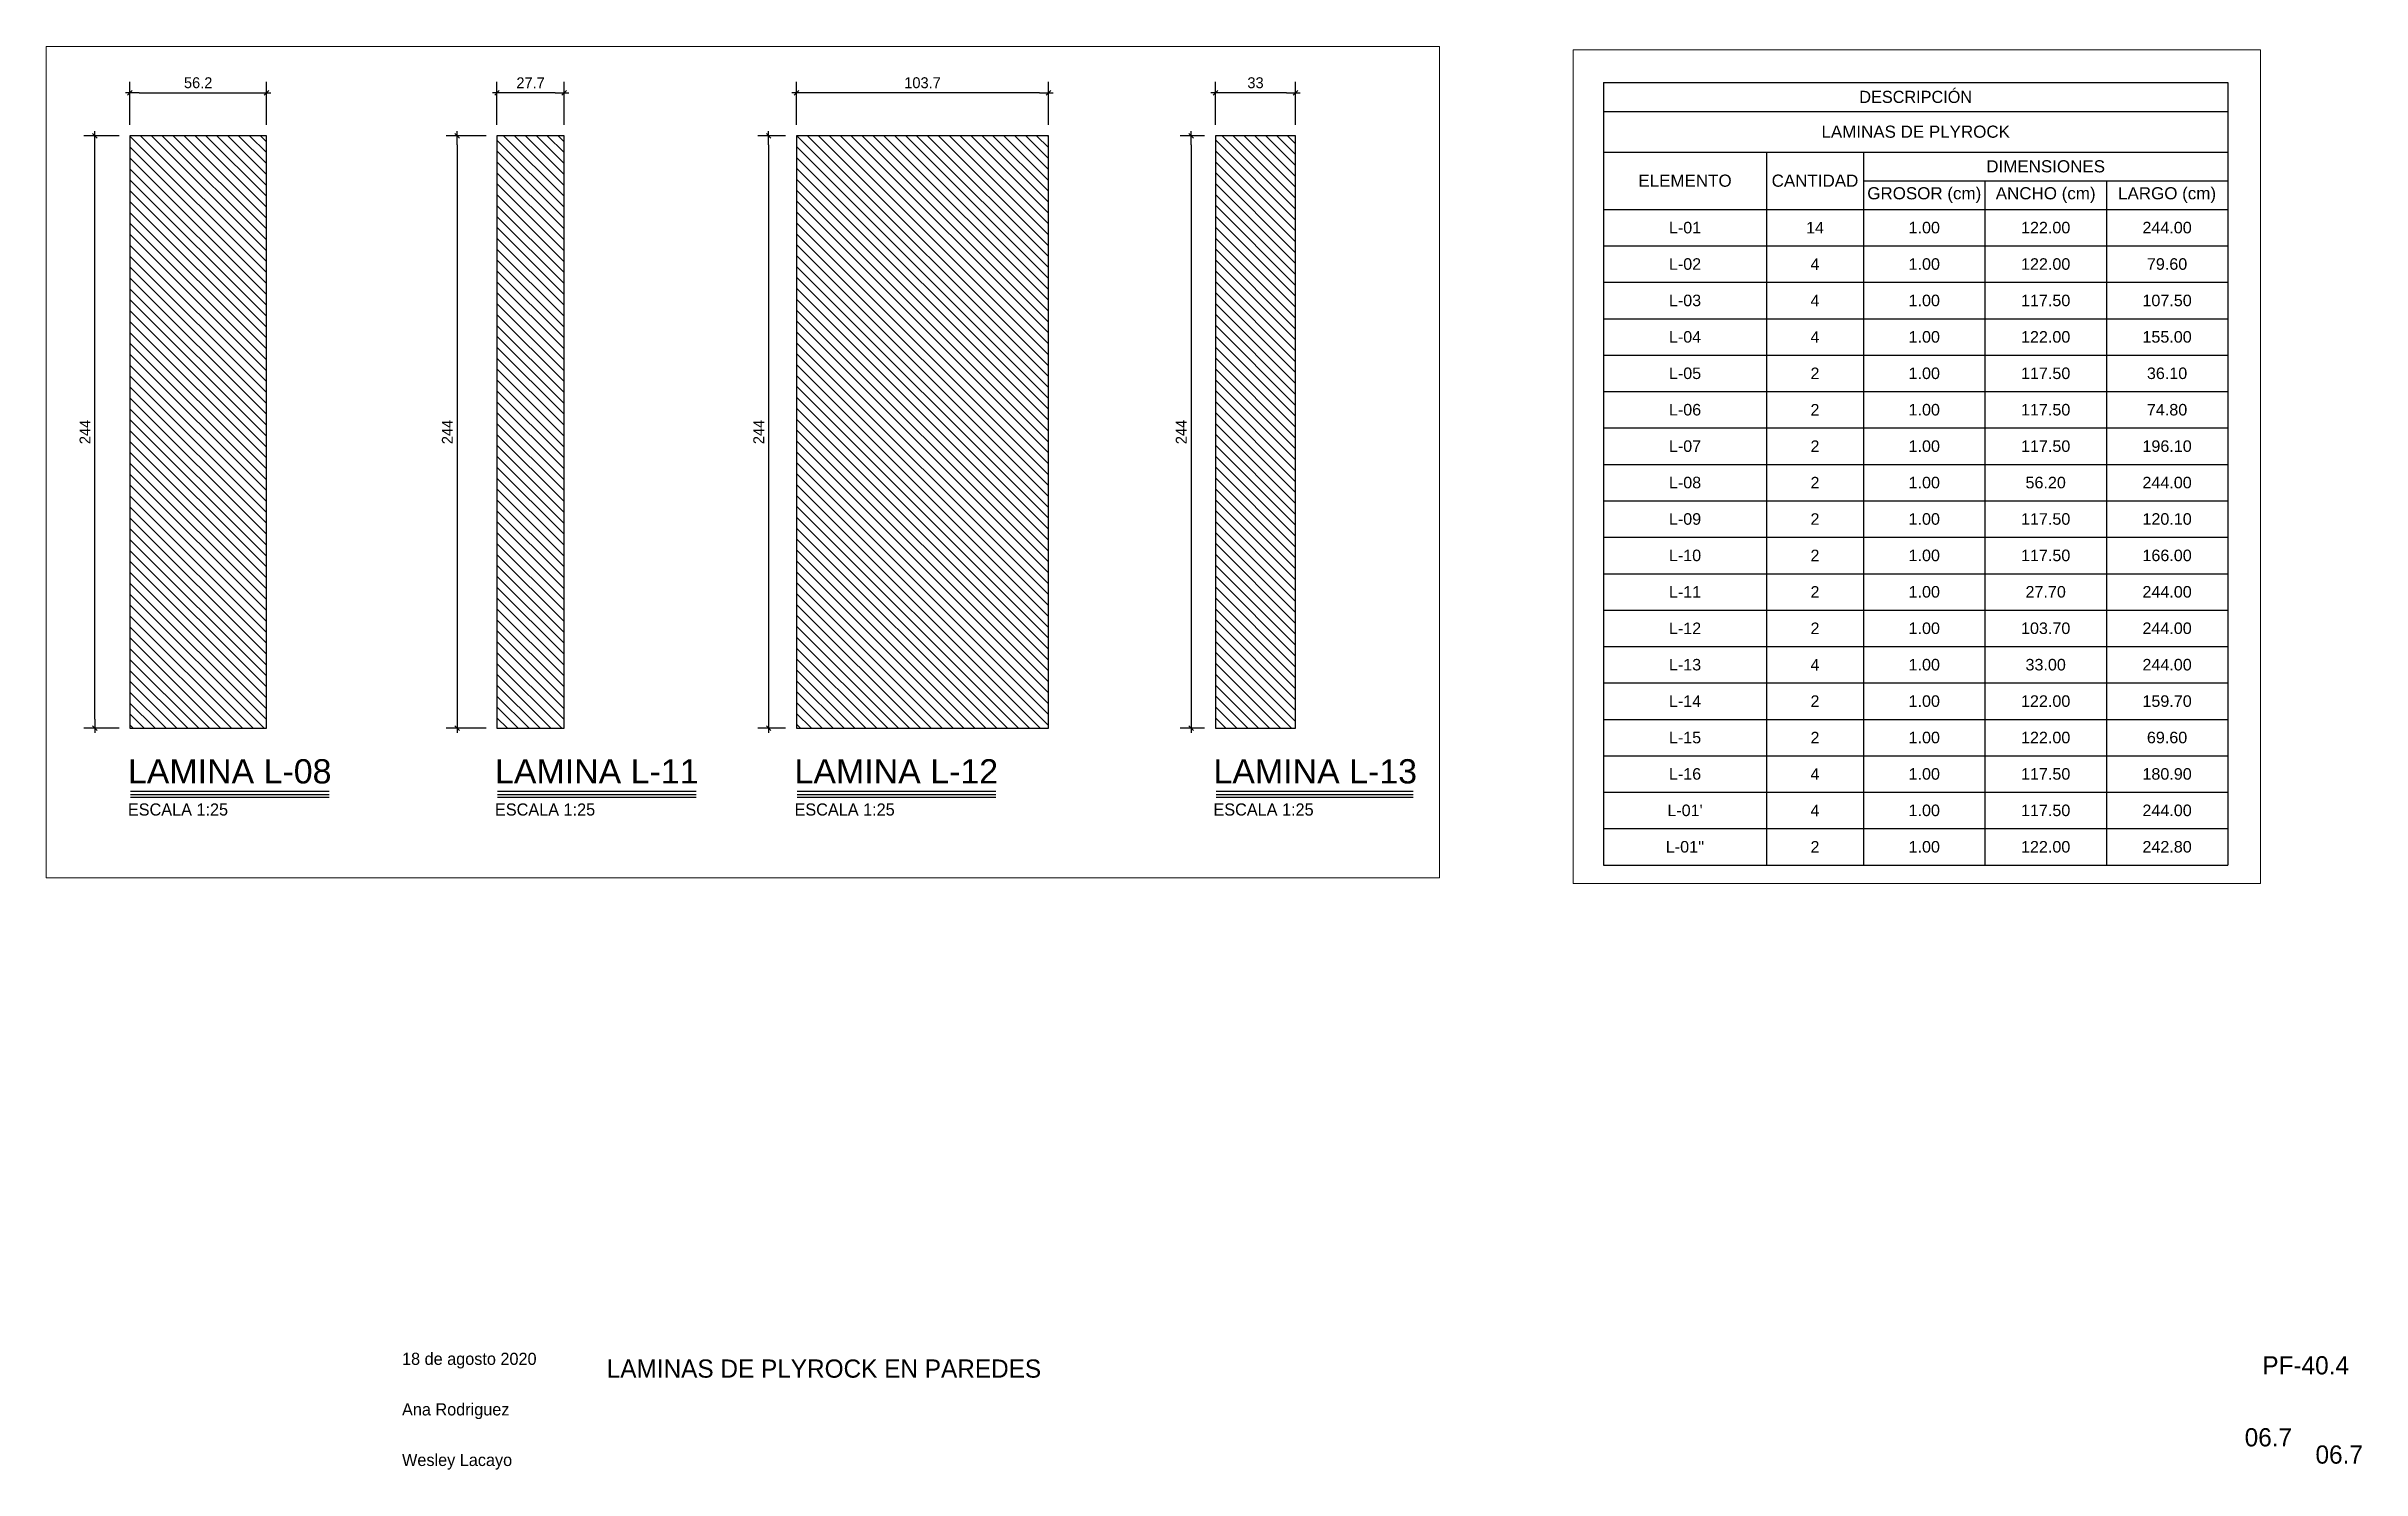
# Paper-space layout 'PT-06.7' of a CAD drawing. Header units: millimetres. Extents: x 92 to 130.2, y 309.4 to 332.8.
# The model-space entities are those that its viewports show. They can reach past a viewport. Long polylines and large blocks are cut down to what shows.
import ezdxf
from ezdxf.enums import TextEntityAlignment as Align

# ---------------------------------------------------------------- set-up
doc = ezdxf.new("R2010")
doc.units = ezdxf.units.MM
doc.set_wipeout_variables(frame=1)
for name, color, linetype in [('0 @ 0.25', 7, 'Continuous'), ('cotas', 1, 'Continuous'), ('TEXTO', 2, 'Continuous'), ('TEXTOS TITULOS @ 0.25', 3, 'Continuous')]:
    doc.layers.add(name, color=color, linetype=linetype)
doc.styles.add('century gothic', font='GOTHIC.TTF')
doc.styles.add('NOTAS', font='GOTHIC.TTF')
doc.styles.add('SMCtitulos', font='sanss___.ttf')
doc.styles.get("Standard").update_dxf_attribs({"font": 'arial.ttf'})
doc.dimstyles.new('ANOTATIVE CM SMCONSTRUCCIONES', dxfattribs={"dimscale": 0, "dimtxt": 0.18, "dimasz": 0.15, "dimexe": 0.18, "dimexo": 0.18, "dimgap": 0.07, "dimtad": 1, "dimdec": 1, "dimlfac": 100, "dimdsep": 46, "dimtxsty": 'century gothic', "dimblk1": 'FLECHA1', "dimblk2": 'FLECHA1', "dimsah": 1, "dimcen": 0.18, "dimdle": 0.075, "dimclrd": 1, "dimclre": 1, "dimclrt": 2, "dimaunit": 1, "dimadec": 0, "dimazin": 2, "dimtfac": 0.75, "dimtdec": 1, "dimtix": 1, "dimtmove": 2, "dimatfit": 3, "dimfxl": 0.09, "dimtvp": 1.5, "dimtfill": 1, "dimtolj": 1, "dimtzin": 0, "dimarcsym": 0})

# ---------------------------------------------------------------- blocks, each defined once
blk = doc.blocks.new('*T181')
at = {"layer": 'cotas', "color": 0, "linetype": 'ByBlock', "lineweight": -2, "transparency": 16777216}
for p, q in [((0, 0), (5.1409, 0)), ((0, 0), (0, -6.4461)), ((5.1409, 0), (5.1409, -6.4461)), ((0, -0.2392), (5.1409, -0.2392)), ((0, -0.5731), (5.1409, -0.5731)), ((1.3409, -0.5731), (1.3409, -6.4461)), ((2.1409, -0.5731), (2.1409, -6.4461)), ((2.1409, -0.8096), (5.1409, -0.8096)), ((3.1409, -0.8096), (3.1409, -6.4461)), ((4.1409, -0.8096), (4.1409, -6.4461)), ((0, -1.0461), (5.1409, -1.0461)), ((0, -1.3461), (5.1409, -1.3461)), ((0, -1.6461), (5.1409, -1.6461)), ((0, -1.9461), (5.1409, -1.9461)), ((0, -2.2461), (5.1409, -2.2461)), ((0, -2.5461), (5.1409, -2.5461)), ((0, -2.8461), (5.1409, -2.8461)), ((0, -3.1461), (5.1409, -3.1461)), ((0, -3.4461), (5.1409, -3.4461)), ((0, -3.7461), (5.1409, -3.7461)), ((0, -4.0461), (5.1409, -4.0461)), ((0, -4.3461), (5.1409, -4.3461)), ((0, -4.6461), (5.1409, -4.6461)), ((0, -4.9461), (5.1409, -4.9461)), ((0, -5.2461), (5.1409, -5.2461)), ((0, -5.5461), (5.1409, -5.5461)), ((0, -5.8461), (5.1409, -5.8461)), ((0, -6.1461), (5.1409, -6.1461)), ((0, -6.4461), (5.1409, -6.4461))]:
    blk.add_line(p, q, dxfattribs=at)
at = {"layer": 'cotas', "color": 0, "transparency": 16777216, "insert": (2.5704, -0.1196), "char_height": 0.1, "width": 5.077526, "attachment_point": 5, "style": 'century gothic'}
blk.add_mtext('DESCRIPCIÓN', dxfattribs=at)
at = {"layer": 'cotas', "color": 0, "transparency": 16777216, "attachment_point": 5}
for s, insert, char_height, width in [('LAMINAS DE PLYROCK', (2.5704, -0.4061), 0.1, 5.077526), ('DIMENSIONES', (3.6409, -0.6913), 0.1, 2.936652), ('ELEMENTO', (0.6704, -0.8096), 0.1, 1.277526), ('CANTIDAD', (1.7409, -0.8096), 0.1, 0.736652), ('GROSOR (cm)', (2.6409, -0.9278), 0.1, 0.936652), ('ANCHO (cm)', (3.6409, -0.9278), 0.1, 0.936652), ('LARGO (cm)', (4.6409, -0.9278), 0.1, 0.936652), ('L-01', (0.6704, -1.1961), 0.09502, 1.277526), ('14', (1.7409, -1.1961), 0.09502, 0.736652), ('1.00', (2.6409, -1.1961), 0.09502, 0.936652), ('122.00', (3.6409, -1.1961), 0.09502, 0.936652), ('244.00', (4.6409, -1.1961), 0.09502, 0.936652), ('L-02', (0.6704, -1.4961), 0.09502, 1.277526), ('4', (1.7409, -1.4961), 0.095, 0.736652), ('1.00', (2.6409, -1.4961), 0.09502, 0.936652), ('122.00', (3.6409, -1.4961), 0.09502, 0.936652), ('79.60', (4.6409, -1.4961), 0.09502, 0.936652), ('L-03', (0.6704, -1.7961), 0.09502, 1.277526), ('4', (1.7409, -1.7961), 0.095, 0.736652), ('1.00', (2.6409, -1.7961), 0.09502, 0.936652), ('117.50', (3.6409, -1.7961), 0.09502, 0.936652), ('107.50', (4.6409, -1.7961), 0.09502, 0.936652), ('L-04', (0.6704, -2.0961), 0.09502, 1.277526), ('4', (1.7409, -2.0961), 0.095, 0.736652), ('1.00', (2.6409, -2.0961), 0.09502, 0.936652), ('122.00', (3.6409, -2.0961), 0.09502, 0.936652), ('155.00', (4.6409, -2.0961), 0.09502, 0.936652), ('L-05', (0.6704, -2.3961), 0.09502, 1.277526), ('2', (1.7409, -2.3961), 0.095, 0.736652), ('1.00', (2.6409, -2.3961), 0.09502, 0.936652), ('117.50', (3.6409, -2.3961), 0.09502, 0.936652), ('36.10', (4.6409, -2.3961), 0.09502, 0.936652), ('L-06', (0.6704, -2.6961), 0.09502, 1.277526), ('2', (1.7409, -2.6961), 0.095, 0.736652), ('1.00', (2.6409, -2.6961), 0.09502, 0.936652), ('117.50', (3.6409, -2.6961), 0.09502, 0.936652), ('74.80', (4.6409, -2.6961), 0.09502, 0.936652), ('L-07', (0.6704, -2.9961), 0.09502, 1.277526), ('2', (1.7409, -2.9961), 0.095, 0.736652), ('1.00', (2.6409, -2.9961), 0.09502, 0.936652), ('117.50', (3.6409, -2.9961), 0.09502, 0.936652), ('196.10', (4.6409, -2.9961), 0.09502, 0.936652), ('L-08', (0.6704, -3.2961), 0.09502, 1.277526), ('2', (1.7409, -3.2961), 0.095, 0.736652), ('1.00', (2.6409, -3.2961), 0.09502, 0.936652), ('56.20', (3.6409, -3.2961), 0.09502, 0.936652), ('244.00', (4.6409, -3.2961), 0.09502, 0.936652), ('L-09', (0.6704, -3.5961), 0.09502, 1.277526), ('2', (1.7409, -3.5961), 0.095, 0.736652), ('1.00', (2.6409, -3.5961), 0.09502, 0.936652), ('117.50', (3.6409, -3.5961), 0.09502, 0.936652), ('120.10', (4.6409, -3.5961), 0.09502, 0.936652), ('L-10', (0.6704, -3.8961), 0.09502, 1.277526), ('2', (1.7409, -3.8961), 0.095, 0.736652), ('1.00', (2.6409, -3.8961), 0.09502, 0.936652), ('117.50', (3.6409, -3.8961), 0.09502, 0.936652), ('166.00', (4.6409, -3.8961), 0.09502, 0.936652), ('L-11', (0.6704, -4.1961), 0.09502, 1.277526), ('2', (1.7409, -4.1961), 0.095, 0.736652), ('1.00', (2.6409, -4.1961), 0.09502, 0.936652), ('27.70', (3.6409, -4.1961), 0.09502, 0.936652), ('244.00', (4.6409, -4.1961), 0.09502, 0.936652), ('L-12', (0.6704, -4.4961), 0.09502, 1.277526), ('2', (1.7409, -4.4961), 0.095, 0.736652), ('1.00', (2.6409, -4.4961), 0.09502, 0.936652), ('103.70', (3.6409, -4.4961), 0.09502, 0.936652), ('244.00', (4.6409, -4.4961), 0.09502, 0.936652), ('L-13', (0.6704, -4.7961), 0.09502, 1.277526), ('4', (1.7409, -4.7961), 0.095, 0.736652), ('1.00', (2.6409, -4.7961), 0.09502, 0.936652), ('33.00', (3.6409, -4.7961), 0.09502, 0.936652), ('244.00', (4.6409, -4.7961), 0.09502, 0.936652), ('L-14', (0.6704, -5.0961), 0.09502, 1.277526), ('2', (1.7409, -5.0961), 0.095, 0.736652), ('1.00', (2.6409, -5.0961), 0.09502, 0.936652), ('122.00', (3.6409, -5.0961), 0.09502, 0.936652), ('159.70', (4.6409, -5.0961), 0.09502, 0.936652), ('L-15', (0.6704, -5.3961), 0.09502, 1.277526), ('2', (1.7409, -5.3961), 0.095, 0.736652), ('1.00', (2.6409, -5.3961), 0.09502, 0.936652), ('122.00', (3.6409, -5.3961), 0.09502, 0.936652), ('69.60', (4.6409, -5.3961), 0.09502, 0.936652), ('L-16', (0.6704, -5.6961), 0.09502, 1.277526), ('4', (1.7409, -5.6961), 0.095, 0.736652), ('1.00', (2.6409, -5.6961), 0.09502, 0.936652), ('117.50', (3.6409, -5.6961), 0.09502, 0.936652), ('180.90', (4.6409, -5.6961), 0.09502, 0.936652), ("L-01'", (0.6704, -5.9961), 0.09502, 1.277526), ('4', (1.7409, -5.9961), 0.095, 0.736652), ('1.00', (2.6409, -5.9961), 0.09502, 0.936652), ('117.50', (3.6409, -5.9961), 0.09502, 0.936652), ('244.00', (4.6409, -5.9961), 0.09502, 0.936652), ("L-01''", (0.6704, -6.2961), 0.09502, 1.277526), ('2', (1.7409, -6.2961), 0.095, 0.736652), ('1.00', (2.6409, -6.2961), 0.09502, 0.936652), ('122.00', (3.6409, -6.2961), 0.09502, 0.936652), ('242.80', (4.6409, -6.2961), 0.09502, 0.936652)]:
    blk.add_mtext(s, dxfattribs=dict(at, insert=insert, char_height=char_height, width=width))
blk = doc.blocks.new('H')
at = {"color": 3}
blk.add_wipeout([(19562.0164, 4510.9422), (19560.9789, 4510.9422), (19560.9789, 4508.5022), (19562.0164, 4508.5022)], dxfattribs=at)
h = blk.add_hatch()
h.set_pattern_fill('ANSI31', color=250, scale=0.01, angle=-90)
h.set_pattern_definition([(315, (15040.24798, 23981.420912), (0.022450640303, 0.022450640303), [])])
h.paths.add_polyline_path([(19560.9789, 4510.9422), (19560.9789, 4508.5022), (19562.0164, 4508.5022), (19562.0164, 4510.9422)])
blk.add_lwpolyline([(19562.0164, 4510.9422), (19560.9789, 4510.9422), (19560.9789, 4508.5022), (19562.0164, 4508.5022)], close=True, dxfattribs=at)
blk = doc.blocks.new('MKJ')
at = {"color": 3}
blk.add_wipeout([(19579.2092, 4511.3577), (19578.6472, 4511.3577), (19578.6472, 4508.9177), (19579.2092, 4508.9177)], dxfattribs=at)
h = blk.add_hatch()
h.set_pattern_fill('ANSI31', color=250, scale=0.01, angle=-90)
h.set_pattern_definition([(315, (15058.09874, 23981.83647), (0.022450640303, 0.022450640303), [])])
h.paths.add_polyline_path([(19578.6472, 4511.3577), (19578.6472, 4508.9177), (19579.2092, 4508.9177), (19579.2092, 4511.3577)])
blk.add_lwpolyline([(19579.2092, 4511.3577), (19578.6472, 4511.3577), (19578.6472, 4508.9177), (19579.2092, 4508.9177)], close=True, dxfattribs=at)
blk = doc.blocks.new('E')
at = {"color": 3}
blk.add_wipeout([(19562.1064, 4520.4663), (19561.8299, 4520.4663), (19561.8299, 4518.0263), (19562.1064, 4518.0263)], dxfattribs=at)
h = blk.add_hatch()
h.set_pattern_fill('ANSI31', color=250, scale=0.01, angle=-90)
h.set_pattern_definition([(315, (15040.33798, 23990.945055), (0.022450640303, 0.022450640303), [])])
h.paths.add_polyline_path([(19561.8299, 4520.4663), (19561.8299, 4518.0263), (19562.1064, 4518.0263), (19562.1064, 4520.4663)])
blk.add_lwpolyline([(19562.1064, 4520.4663), (19561.8299, 4520.4663), (19561.8299, 4518.0263), (19562.1064, 4518.0263)], close=True, dxfattribs=at)
blk = doc.blocks.new('Y')
at = {"color": 3}
blk.add_wipeout([(19582.9074, 4520.5933), (19582.5774, 4520.5933), (19582.5774, 4518.1533), (19582.9074, 4518.1533)], dxfattribs=at)
h = blk.add_hatch()
h.set_pattern_fill('ANSI31', color=250, scale=0.01, angle=-90)
h.set_pattern_definition([(315, (15062.028914, 23991.072072), (0.022450640303, 0.022450640303), [])])
h.paths.add_polyline_path([(19582.5774, 4520.5933), (19582.5774, 4518.1533), (19582.9074, 4518.1533), (19582.9074, 4520.5933)])
blk.add_lwpolyline([(19582.9074, 4520.5933), (19582.5774, 4520.5933), (19582.5774, 4518.1533), (19582.9074, 4518.1533)], close=True, dxfattribs=at)
blk = doc.blocks.new('*U519')
at = {"color": 2}
blk.add_line((0, 0.052), (3.27, 0.052), dxfattribs=at)
at = {"color": 250}
blk.add_line((0, 0), (3.27, 0), dxfattribs=at)
at = {"color": 7}
blk.add_line((0, -0.047), (3.27, -0.047), dxfattribs=at)
at = {"color": 0, "linetype": 'ByBlock', "lineweight": -2, "style": 'NOTAS'}
for tag, p in [('1TITLE', (0.027, 1.014)), ('2TITLE', (-0.043, 0.181))]:
    blk.add_attdef(tag, p, '', height=0.3, dxfattribs=at)
blk.add_attdef('SCALE', text='', height=0.18, dxfattribs=at).set_placement((-0.043, -0.148), align=Align.TOP_LEFT)
blk = doc.blocks.new('*U518')
at = {"color": 2}
blk.add_line((0, 0.052), (3.27, 0.052), dxfattribs=at)
at = {"color": 250}
blk.add_line((0, 0), (3.27, 0), dxfattribs=at)
at = {"color": 7}
blk.add_line((0, -0.047), (3.27, -0.047), dxfattribs=at)
at = {"color": 0, "linetype": 'ByBlock', "lineweight": -2, "style": 'NOTAS'}
for tag, p in [('1TITLE', (0.027, 1.014)), ('2TITLE', (-0.043, 0.181))]:
    blk.add_attdef(tag, p, '', height=0.3, dxfattribs=at)
blk.add_attdef('SCALE', text='', height=0.18, dxfattribs=at).set_placement((-0.043, -0.148), align=Align.TOP_LEFT)
blk = doc.blocks.new('*U517')
at = {"color": 2}
blk.add_line((0, 0.052), (3.275, 0.052), dxfattribs=at)
at = {"color": 250}
blk.add_line((0, 0), (3.275, 0), dxfattribs=at)
at = {"color": 7}
blk.add_line((0, -0.047), (3.275, -0.047), dxfattribs=at)
at = {"color": 0, "linetype": 'ByBlock', "lineweight": -2, "style": 'NOTAS'}
for tag, p in [('1TITLE', (0.027, 1.014)), ('2TITLE', (-0.043, 0.181))]:
    blk.add_attdef(tag, p, '', height=0.3, dxfattribs=at)
blk.add_attdef('SCALE', text='', height=0.18, dxfattribs=at).set_placement((-0.043, -0.148), align=Align.TOP_LEFT)
blk = doc.blocks.new('*U516')
at = {"color": 2}
blk.add_line((0, 0.052), (3.248, 0.052), dxfattribs=at)
at = {"color": 250}
blk.add_line((0, 0), (3.248, 0), dxfattribs=at)
at = {"color": 7}
blk.add_line((0, -0.047), (3.248, -0.047), dxfattribs=at)
at = {"color": 0, "linetype": 'ByBlock', "lineweight": -2, "style": 'NOTAS'}
for tag, p in [('1TITLE', (0.027, 1.014)), ('2TITLE', (-0.043, 0.181))]:
    blk.add_attdef(tag, p, '', height=0.3, dxfattribs=at)
blk.add_attdef('SCALE', text='', height=0.18, dxfattribs=at).set_placement((-0.043, -0.148), align=Align.TOP_LEFT)
blk = doc.blocks.new('FLECHA1')
at = {"color": 1}
blk.add_line((-1, 0), (0.5, 0), dxfattribs=at)
at = {"color": 4}
blk.add_line((-0.25, -0.25), (0.25, 0.25), dxfattribs=at)
blk = doc.blocks.new('*D599')
at = {"color": 1, "lineweight": -2, "transparency": 16777216}
for p, q in [((19520.5136, 4510.2719), (19520.3693, 4510.2719)), ((19520.4143, 4507.8694), (19520.4143, 4510.2344)), ((19520.5136, 4507.8319), (19520.3693, 4507.8319))]:
    blk.add_line(p, q, dxfattribs=at)
at = {"layer": 'Defpoints', "color": 0, "transparency": 16777216}
for p in [(19520.4143, 4510.2719), (19520.5586, 4510.2719), (19520.5586, 4507.8319)]:
    blk.add_point(p, dxfattribs=at)
at = {"color": 1, "lineweight": -2, "transparency": 16777216, "xscale": 0.0375, "yscale": 0.0375, "zscale": 0.0375}
for p, rotation in [((19520.4143, 4510.2719), 90), ((19520.4143, 4507.8319), 270)]:
    blk.add_blockref('FLECHA1', p, dxfattribs=dict(at, rotation=rotation))
at = {"color": 2, "transparency": 16777216, "insert": (19520.3737, 4509.0519), "char_height": 0.045, "attachment_point": 5, "rotation": 90, "style": 'century gothic', "bg_fill": 3, "box_fill_scale": 1.1, "bg_fill_color": 256, "bg_fill_true_color": 13158600, "bg_fill_transparency": 0}
blk.add_mtext('\\A1;244', dxfattribs=at)
blk = doc.blocks.new('*D600')
at = {"color": 1, "lineweight": -2, "transparency": 16777216}
for p, q in [((19520.5586, 4510.3169), (19520.5586, 4510.4938)), ((19520.5961, 4510.4488), (19521.0831, 4510.4488)), ((19521.1206, 4510.3169), (19521.1206, 4510.4938))]:
    blk.add_line(p, q, dxfattribs=at)
at = {"layer": 'Defpoints', "color": 0, "transparency": 16777216}
for p in [(19521.1206, 4510.4488), (19520.5586, 4510.2719), (19521.1206, 4510.2719)]:
    blk.add_point(p, dxfattribs=at)
at = {"color": 1, "lineweight": -2, "transparency": 16777216, "xscale": 0.0375, "yscale": 0.0375, "zscale": 0.0375, "rotation": 180}
blk.add_blockref('FLECHA1', (19520.5586, 4510.4488), dxfattribs=at)
at = {"color": 1, "lineweight": -2, "transparency": 16777216, "xscale": 0.0375, "yscale": 0.0375, "zscale": 0.0375}
blk.add_blockref('FLECHA1', (19521.1206, 4510.4488), dxfattribs=at)
at = {"color": 2, "transparency": 16777216, "insert": (19520.8396, 4510.4899), "char_height": 0.045, "attachment_point": 5, "style": 'century gothic', "bg_fill": 3, "box_fill_scale": 1.1, "bg_fill_color": 256, "bg_fill_true_color": 13158600, "bg_fill_transparency": 0}
blk.add_mtext('\\A1;56.2', dxfattribs=at)
blk = doc.blocks.new('*D601')
at = {"color": 1, "lineweight": -2, "transparency": 16777216}
for p, q in [((19522.0253, 4510.2719), (19521.8613, 4510.2719)), ((19521.9063, 4510.2344), (19521.9063, 4507.8694)), ((19522.0253, 4507.8319), (19521.8613, 4507.8319))]:
    blk.add_line(p, q, dxfattribs=at)
at = {"layer": 'Defpoints', "color": 0, "transparency": 16777216}
for p in [(19522.0703, 4510.2719), (19521.9063, 4507.8319), (19522.0703, 4507.8319)]:
    blk.add_point(p, dxfattribs=at)
at = {"color": 1, "lineweight": -2, "transparency": 16777216, "xscale": 0.0375, "yscale": 0.0375, "zscale": 0.0375}
for p, rotation in [((19521.9063, 4510.2719), 90), ((19521.9063, 4507.8319), 270)]:
    blk.add_blockref('FLECHA1', p, dxfattribs=dict(at, rotation=rotation))
at = {"color": 2, "transparency": 16777216, "insert": (19521.8658, 4509.0519), "char_height": 0.045, "attachment_point": 5, "rotation": 90, "style": 'century gothic', "bg_fill": 3, "box_fill_scale": 1.1, "bg_fill_color": 256, "bg_fill_true_color": 13158600, "bg_fill_transparency": 0}
blk.add_mtext('\\A1;244', dxfattribs=at)
blk = doc.blocks.new('*D602')
at = {"color": 1, "lineweight": -2, "transparency": 16777216}
for p, q in [((19522.0703, 4510.3169), (19522.0703, 4510.4938)), ((19522.3093, 4510.4488), (19522.1078, 4510.4488)), ((19522.3468, 4510.3169), (19522.3468, 4510.4938))]:
    blk.add_line(p, q, dxfattribs=at)
at = {"layer": 'Defpoints', "color": 0, "transparency": 16777216}
for p in [(19522.0703, 4510.4488), (19522.0703, 4510.2719), (19522.3468, 4510.2719)]:
    blk.add_point(p, dxfattribs=at)
at = {"color": 1, "lineweight": -2, "transparency": 16777216, "xscale": 0.0375, "yscale": 0.0375, "zscale": 0.0375, "rotation": 180}
blk.add_blockref('FLECHA1', (19522.0703, 4510.4488), dxfattribs=at)
at = {"color": 1, "lineweight": -2, "transparency": 16777216, "xscale": 0.0375, "yscale": 0.0375, "zscale": 0.0375}
blk.add_blockref('FLECHA1', (19522.3468, 4510.4488), dxfattribs=at)
at = {"color": 2, "transparency": 16777216, "insert": (19522.2086, 4510.4899), "char_height": 0.045, "attachment_point": 5, "style": 'century gothic', "bg_fill": 3, "box_fill_scale": 1.1, "bg_fill_color": 256, "bg_fill_true_color": 13158600, "bg_fill_transparency": 0}
blk.add_mtext('\\A1;27.7', dxfattribs=at)
blk = doc.blocks.new('*D603')
at = {"color": 1, "lineweight": -2, "transparency": 16777216}
for p, q in [((19523.3039, 4510.3169), (19523.3039, 4510.4938)), ((19524.3039, 4510.4488), (19523.3414, 4510.4488)), ((19524.3414, 4510.3169), (19524.3414, 4510.4938))]:
    blk.add_line(p, q, dxfattribs=at)
at = {"layer": 'Defpoints', "color": 0, "transparency": 16777216}
for p in [(19523.3039, 4510.4488), (19523.3039, 4510.2719), (19524.3414, 4510.2719)]:
    blk.add_point(p, dxfattribs=at)
at = {"color": 1, "lineweight": -2, "transparency": 16777216, "xscale": 0.0375, "yscale": 0.0375, "zscale": 0.0375, "rotation": 180}
blk.add_blockref('FLECHA1', (19523.3039, 4510.4488), dxfattribs=at)
at = {"color": 1, "lineweight": -2, "transparency": 16777216, "xscale": 0.0375, "yscale": 0.0375, "zscale": 0.0375}
blk.add_blockref('FLECHA1', (19524.3414, 4510.4488), dxfattribs=at)
at = {"color": 2, "transparency": 16777216, "insert": (19523.8227, 4510.4899), "char_height": 0.045, "attachment_point": 5, "style": 'century gothic', "bg_fill": 3, "box_fill_scale": 1.1, "bg_fill_color": 256, "bg_fill_true_color": 13158600, "bg_fill_transparency": 0}
blk.add_mtext('\\A1;103.7', dxfattribs=at)
blk = doc.blocks.new('*D604')
at = {"color": 1, "lineweight": -2, "transparency": 16777216}
for p, q in [((19523.2589, 4510.2719), (19523.1439, 4510.2719)), ((19523.1889, 4510.2344), (19523.1889, 4507.8694)), ((19523.2589, 4507.8319), (19523.1439, 4507.8319))]:
    blk.add_line(p, q, dxfattribs=at)
at = {"layer": 'Defpoints', "color": 0, "transparency": 16777216}
for p in [(19523.3039, 4510.2719), (19523.1889, 4507.8319), (19523.3039, 4507.8319)]:
    blk.add_point(p, dxfattribs=at)
at = {"color": 1, "lineweight": -2, "transparency": 16777216, "xscale": 0.0375, "yscale": 0.0375, "zscale": 0.0375}
for p, rotation in [((19523.1889, 4510.2719), 90), ((19523.1889, 4507.8319), 270)]:
    blk.add_blockref('FLECHA1', p, dxfattribs=dict(at, rotation=rotation))
at = {"color": 2, "transparency": 16777216, "insert": (19523.1483, 4509.0519), "char_height": 0.045, "attachment_point": 5, "rotation": 90, "style": 'century gothic', "bg_fill": 3, "box_fill_scale": 1.1, "bg_fill_color": 256, "bg_fill_true_color": 13158600, "bg_fill_transparency": 0}
blk.add_mtext('\\A1;244', dxfattribs=at)
blk = doc.blocks.new('*D605')
at = {"color": 1, "lineweight": -2, "transparency": 16777216}
for p, q in [((19524.9841, 4510.2719), (19524.8839, 4510.2719)), ((19524.9289, 4510.2344), (19524.9289, 4507.8694)), ((19524.9841, 4507.8319), (19524.8839, 4507.8319))]:
    blk.add_line(p, q, dxfattribs=at)
at = {"layer": 'Defpoints', "color": 0, "transparency": 16777216}
for p in [(19525.0291, 4510.2719), (19524.9289, 4507.8319), (19525.0291, 4507.8319)]:
    blk.add_point(p, dxfattribs=at)
at = {"color": 1, "lineweight": -2, "transparency": 16777216, "xscale": 0.0375, "yscale": 0.0375, "zscale": 0.0375}
for p, rotation in [((19524.9289, 4510.2719), 90), ((19524.9289, 4507.8319), 270)]:
    blk.add_blockref('FLECHA1', p, dxfattribs=dict(at, rotation=rotation))
at = {"color": 2, "transparency": 16777216, "insert": (19524.8883, 4509.0519), "char_height": 0.045, "attachment_point": 5, "rotation": 90, "style": 'century gothic', "bg_fill": 3, "box_fill_scale": 1.1, "bg_fill_color": 256, "bg_fill_true_color": 13158600, "bg_fill_transparency": 0}
blk.add_mtext('\\A1;244', dxfattribs=at)
blk = doc.blocks.new('*D606')
at = {"color": 1, "lineweight": -2, "transparency": 16777216}
for p, q in [((19525.0291, 4510.3169), (19525.0291, 4510.4938)), ((19525.3216, 4510.4488), (19525.0666, 4510.4488)), ((19525.3591, 4510.3169), (19525.3591, 4510.4938))]:
    blk.add_line(p, q, dxfattribs=at)
at = {"layer": 'Defpoints', "color": 0, "transparency": 16777216}
for p in [(19525.0291, 4510.4488), (19525.0291, 4510.2719), (19525.3591, 4510.2719)]:
    blk.add_point(p, dxfattribs=at)
at = {"color": 1, "lineweight": -2, "transparency": 16777216, "xscale": 0.0375, "yscale": 0.0375, "zscale": 0.0375, "rotation": 180}
blk.add_blockref('FLECHA1', (19525.0291, 4510.4488), dxfattribs=at)
at = {"color": 1, "lineweight": -2, "transparency": 16777216, "xscale": 0.0375, "yscale": 0.0375, "zscale": 0.0375}
blk.add_blockref('FLECHA1', (19525.3591, 4510.4488), dxfattribs=at)
at = {"color": 2, "transparency": 16777216, "insert": (19525.1941, 4510.4899), "char_height": 0.045, "attachment_point": 5, "style": 'century gothic', "bg_fill": 3, "box_fill_scale": 1.1, "bg_fill_color": 256, "bg_fill_true_color": 13158600, "bg_fill_transparency": 0}
blk.add_mtext('\\A1;33', dxfattribs=at)

msp = doc.modelspace()

# ---------------------------------------------------------------- block references
at = {"color": 250}
for name, p in [('MKJ', (-58.0886, -1.0858)), ('E', (-39.7596, -10.1944)), ('H', (-37.675, -0.6703)), ('Y', (-57.5483, -10.3214))]:
    msp.add_blockref(name, p, dxfattribs=at)
msp.add_blockref('*T181', (19520.3443, 4505.8878))
at = {"layer": 'TEXTOS TITULOS @ 0.25'}
ref = msp.add_blockref('*U519', (19520.561, 4507.5591), dxfattribs=dict(at, xscale=0.25, yscale=0.25, zscale=0.25))
ref.add_attrib('2TITLE', 'LAMINA L-08', (19520.5502, 4507.6044), dxfattribs={"layer": '0', "color": 0, "linetype": 'ByBlock', "lineweight": -2, "height": 0.1, "style": 'SMCtitulos'})
ref.add_attrib('SCALE', 'ESCALA 1:25', dxfattribs={"layer": '0', "color": 0, "linetype": 'ByBlock', "lineweight": -2, "height": 0.05, "style": 'NOTAS'}).set_placement((19520.5502, 4507.5222), align=Align.TOP_LEFT)
ref = msp.add_blockref('*U518', (19522.0727, 4507.5591), dxfattribs=dict(at, xscale=0.25, yscale=0.25, zscale=0.25))
ref.add_attrib('2TITLE', 'LAMINA L-11', (19522.062, 4507.6044), dxfattribs={"layer": '0', "color": 0, "linetype": 'ByBlock', "lineweight": -2, "height": 0.1, "style": 'SMCtitulos'})
ref.add_attrib('SCALE', 'ESCALA 1:25', dxfattribs={"layer": '0', "color": 0, "linetype": 'ByBlock', "lineweight": -2, "height": 0.05, "style": 'NOTAS'}).set_placement((19522.062, 4507.5222), align=Align.TOP_LEFT)
ref = msp.add_blockref('*U517', (19523.3064, 4507.5591), dxfattribs=dict(at, xscale=0.25, yscale=0.25, zscale=0.25))
ref.add_attrib('2TITLE', 'LAMINA L-12', (19523.2956, 4507.6044), dxfattribs={"layer": '0', "color": 0, "linetype": 'ByBlock', "lineweight": -2, "height": 0.1, "style": 'SMCtitulos'})
ref.add_attrib('SCALE', 'ESCALA 1:25', dxfattribs={"layer": '0', "color": 0, "linetype": 'ByBlock', "lineweight": -2, "height": 0.05, "style": 'NOTAS'}).set_placement((19523.2956, 4507.5222), align=Align.TOP_LEFT)
ref = msp.add_blockref('*U516', (19525.0315, 4507.5591), dxfattribs=dict(at, xscale=0.25, yscale=0.25, zscale=0.25))
ref.add_attrib('2TITLE', 'LAMINA L-13', (19525.0208, 4507.6044), dxfattribs={"layer": '0', "color": 0, "linetype": 'ByBlock', "lineweight": -2, "height": 0.1, "style": 'SMCtitulos'})
ref.add_attrib('SCALE', 'ESCALA 1:25', dxfattribs={"layer": '0', "color": 0, "linetype": 'ByBlock', "lineweight": -2, "height": 0.05, "style": 'NOTAS'}).set_placement((19525.0208, 4507.5222), align=Align.TOP_LEFT)

# ---------------------------------------------------------------- next in the draw order: dimensions: what is measured, and where the dimension line sits
at = {"layer": '0 @ 0.25', "color": 250}
dim = msp.add_linear_dim(base=(19523.3039477726, 4510.4488081385), p1=(19524.3414477726, 4510.271880319), p2=(19523.3039477726, 4510.271880319), dimstyle='ANOTATIVE CM SMCONSTRUCCIONES', override={"dimscale": 0.25, "dimtix": 1, "dimtofl": 1, "dimtmove": 2, "dimatfit": 3}, dxfattribs=at)
dim.commit()
dim.dimension.update_dxf_attribs({"geometry": '*D603', "text_midpoint": (19523.8226977726, 4510.4899400215)})
for base, p1, p2, picture, middle in [((19520.4143, 4510.2719), (19520.5586, 4507.8319), (19520.5586, 4510.2719), '*D599', (19520.3737, 4509.0519)), ((19521.9063, 4507.8319), (19522.0703, 4510.2719), (19522.0703, 4507.8319), '*D601', (19521.8658, 4509.0519)), ((19524.9289, 4507.8319), (19525.0291, 4510.2719), (19525.0291, 4507.8319), '*D605', (19524.8883, 4509.0519))]:
    dim = msp.add_linear_dim(base=base, p1=p1, p2=p2, angle=90, dimstyle='ANOTATIVE CM SMCONSTRUCCIONES', override={"dimscale": 0.25, "dimtix": 1, "dimtofl": 1, "dimtmove": 2, "dimatfit": 3}, dxfattribs=at)
    dim.commit()
    dim.dimension.update_dxf_attribs({"geometry": picture, "text_midpoint": middle})

# ---------------------------------------------------------------- next in the draw order: dimensions: what is measured, and where the dimension line sits
for base, p1, p2, picture, middle in [((19521.1206, 4510.4488), (19520.5586, 4510.2719), (19521.1206, 4510.2719), '*D600', (19520.8396, 4510.4899)), ((19522.070330466, 4510.448808138), (19522.346830473, 4510.271880319), (19522.070330466, 4510.271880319), '*D602', (19522.20858047, 4510.489940022)), ((19525.0291, 4510.4488), (19525.3591, 4510.2719), (19525.0291, 4510.2719), '*D606', (19525.1941, 4510.4899))]:
    dim = msp.add_linear_dim(base=base, p1=p1, p2=p2, dimstyle='ANOTATIVE CM SMCONSTRUCCIONES', override={"dimscale": 0.25, "dimtix": 1, "dimtofl": 1, "dimtmove": 2, "dimatfit": 3}, dxfattribs=at)
    dim.commit()
    dim.dimension.update_dxf_attribs({"geometry": picture, "text_midpoint": middle})
dim = msp.add_linear_dim(base=(19523.1889, 4507.8319), p1=(19523.3039, 4510.2719), p2=(19523.3039, 4507.8319), angle=90, dimstyle='ANOTATIVE CM SMCONSTRUCCIONES', override={"dimscale": 0.25, "dimtix": 1, "dimtofl": 1, "dimtmove": 2, "dimatfit": 3}, dxfattribs=at)
dim.commit()
dim.dimension.update_dxf_attribs({"geometry": '*D604', "text_midpoint": (19523.1483, 4509.0519)})

psp = doc.layouts.new('PT-06.7')

# ---------------------------------------------------------------- texts
at = {"layer": 'TEXTO', "color": 2, "attachment_point": 1, "style": 'century gothic'}
for s, insert, char_height, width in [('18 de agosto 2020', (97.885, 311.32), 0.2, 3.7301), ('PF-40.4', (128.53, 311.263), 0.3, 3.7301), ('{\\H3.3333x;LAMINAS DE PLYROCK EN PAREDES}', (101.257, 311.209), 0.09, 9.23112), ('Ana Rodriguez', (97.885, 310.487), 0.2, 3.7301), ('06.7', (128.239, 310.077), 0.3, 3.7301), ('06.7', (129.406, 309.793), 0.3, 3.7301), ('Wesley Lacayo', (97.885, 309.654), 0.2, 3.7301)]:
    psp.add_mtext(s, dxfattribs=dict(at, insert=insert, char_height=char_height, width=width))

# ---------------------------------------------------------------- viewports
at = {"layer": 'Defpoints'}
psp.add_viewport(center=(103.5, 325.992), size=(22.95, 13.69715), view_center_point=(19523.083, 4508.928), view_height=3.424287, dxfattribs=at)
vp = psp.add_viewport(center=(122.839, 325.915), size=(11.321, 13.7323), view_center_point=(19522.9244, 4502.7225), view_height=6.86616, status=3, dxfattribs=at)
vp.frozen_layers = ['0 @ 0.25', 'TEXTOS TITULOS @ 0.25']

doc.saveas('drawing.dxf')
